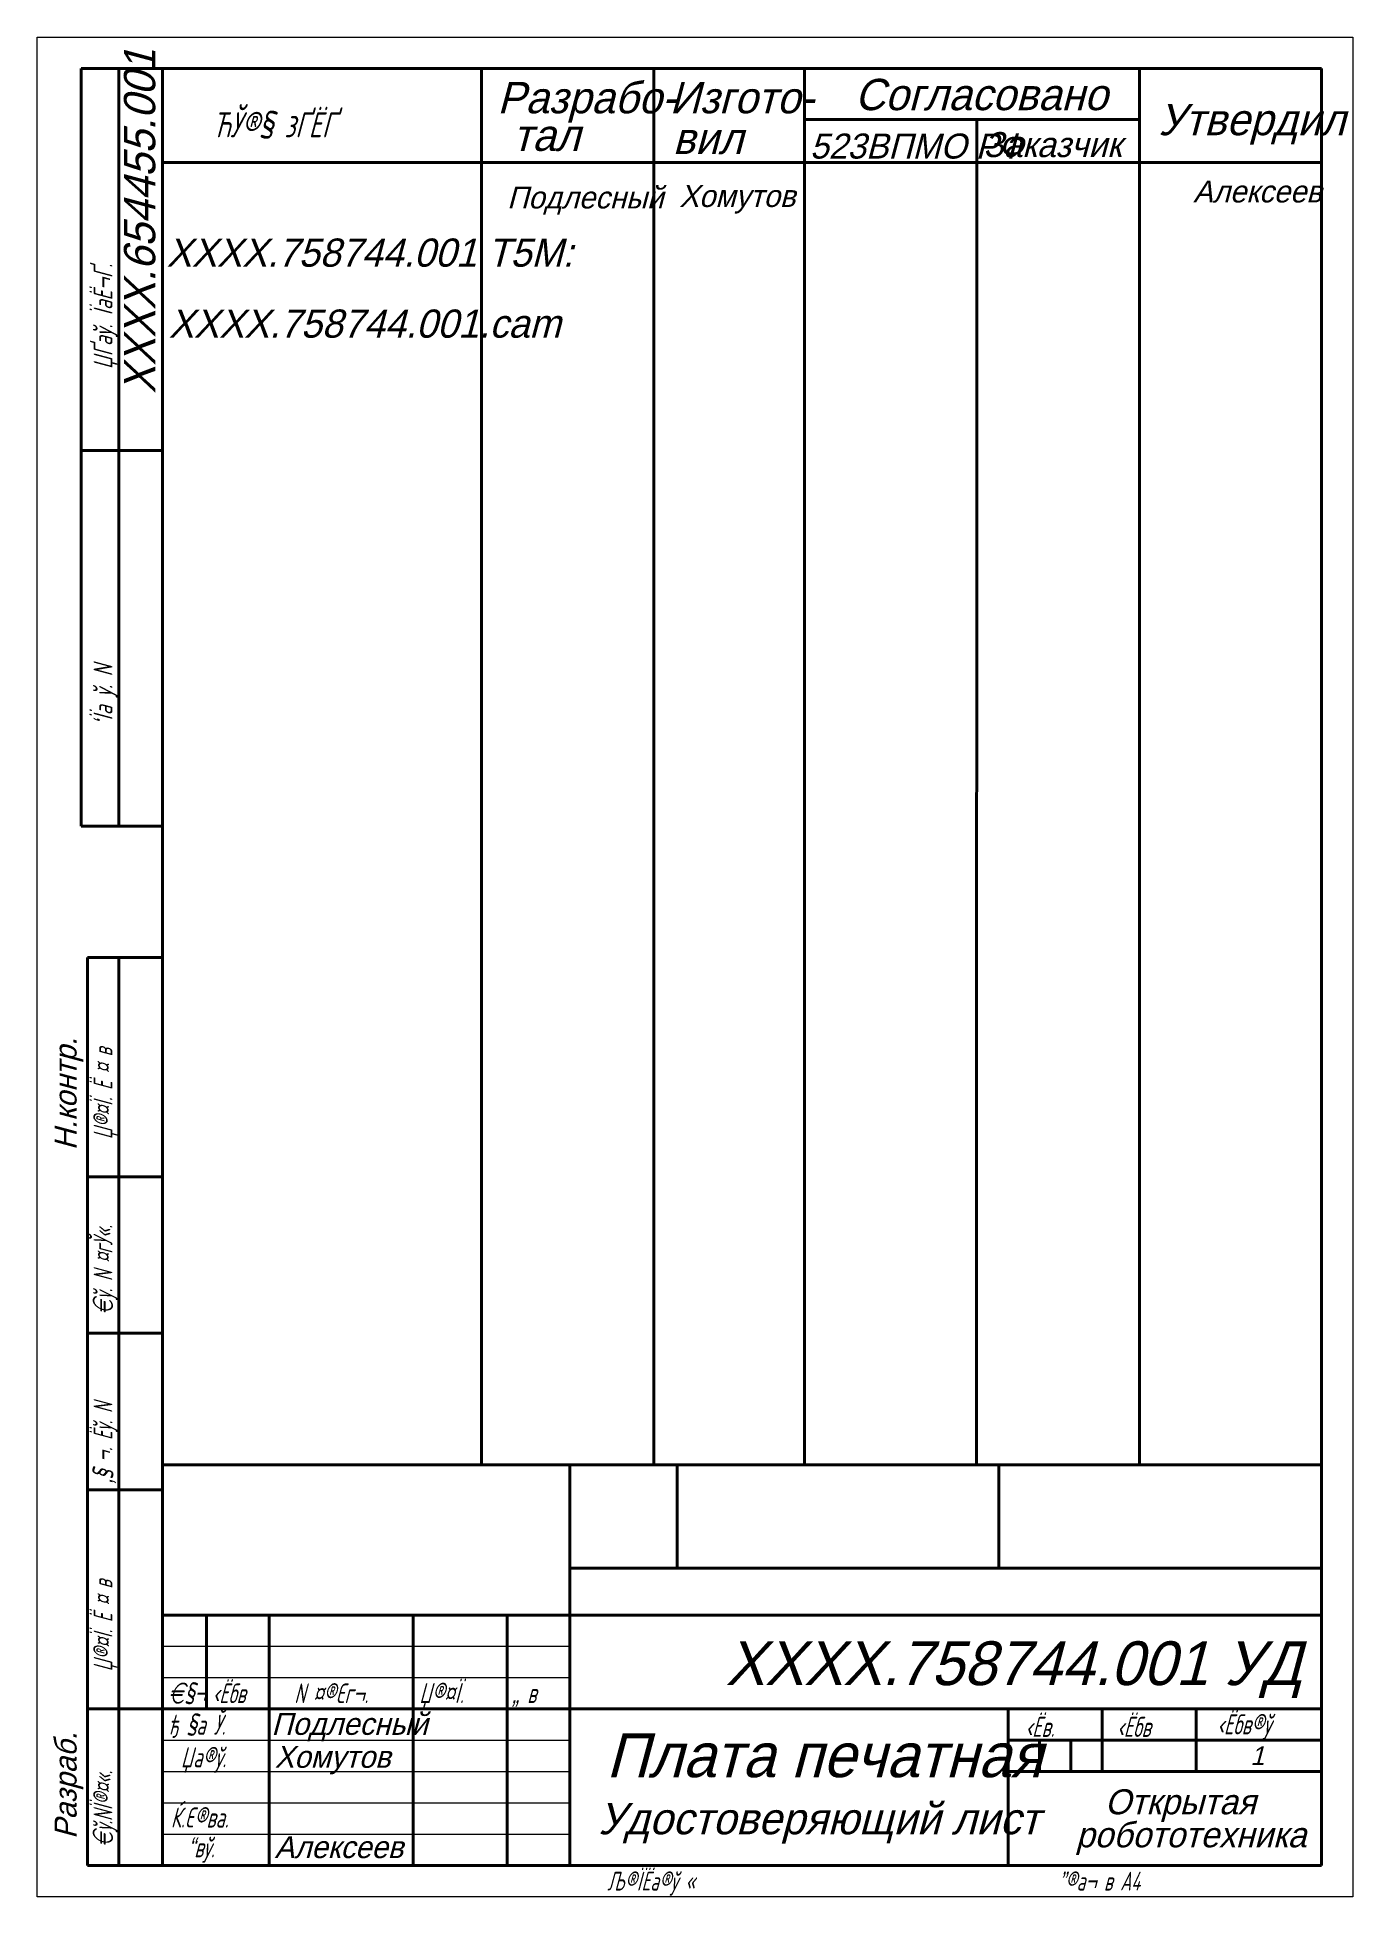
# Model space of a CAD drawing. Header units: millimetres. Extents: x 2429 to 2639, y 1257 to 1554.
import ezdxf

# ---------------------------------------------------------------- set-up
doc = ezdxf.new("R2010")
doc.units = ezdxf.units.MM
doc.layers.get('0').update_dxf_attribs({"lineweight": 40})
doc.layers.add('Текст', color=50, linetype='Continuous', lineweight=25)
doc.layers.add('Тонкий', color=80, linetype='Continuous', lineweight=20)
doc.styles.add('ECKD', font='ec5cdwin.shx', dxfattribs={"oblique": 15})
doc.styles.add('ESKD', font='eskd', dxfattribs={"width": 0.9, "oblique": 15, "height": 4})
doc.styles.add('Текст', font='ec5cdwin.shx', dxfattribs={"oblique": 15})

msp = doc.modelspace()

# ---------------------------------------------------------------- linework, layer by layer
for p, q in [((2435.75, 1548.73), (2435.75, 1487.73)), ((2448.75, 1548.73), (2435.75, 1548.73)), ((2441.75, 1427.73), (2441.75, 1548.73)), ((2448.75, 1261.73), (2448.75, 1548.73)), ((2448.75, 1548.73), (2633.75, 1548.73)), ((2499.69, 1548.73), (2499.69, 1325.73)), ((2527.19, 1548.73), (2527.19, 1325.73)), ((2551.25, 1548.73), (2551.25, 1325.73)), ((2604.69, 1548.73), (2604.69, 1325.73)), ((2633.75, 1548.73), (2633.75, 1261.73)), ((2551.25, 1540.57), (2604.69, 1540.57)), ((2578.75, 1540.57), (2578.69, 1325.73)), ((2448.75, 1533.73), (2633.75, 1533.73)), ((2435.75, 1487.73), (2448.75, 1487.73)), ((2448.75, 1487.73), (2435.75, 1487.73)), ((2435.75, 1487.73), (2435.75, 1427.73)), ((2435.75, 1427.73), (2448.75, 1427.73)), ((2448.75, 1427.73), (2441.75, 1427.73)), ((2436.75, 1371.73), (2436.75, 1406.73)), ((2436.75, 1406.73), (2448.75, 1406.73)), ((2441.75, 1406.73), (2441.75, 1261.73)), ((2436.75, 1371.73), (2448.75, 1371.73)), ((2448.75, 1371.73), (2436.75, 1371.73)), ((2436.75, 1346.73), (2436.75, 1371.73)), ((2436.75, 1346.73), (2448.75, 1346.73)), ((2448.75, 1346.73), (2436.75, 1346.73)), ((2436.75, 1321.73), (2436.75, 1346.73)), ((2448.75, 1325.73), (2633.75, 1325.73)), ((2513.75, 1261.73), (2513.75, 1325.73)), ((2530.88, 1325.73), (2530.88, 1309.2)), ((2582.27, 1325.73), (2582.27, 1309.2)), ((2436.75, 1321.73), (2448.75, 1321.73)), ((2448.75, 1321.73), (2436.75, 1321.73)), ((2436.75, 1286.73), (2436.75, 1321.73)), ((2513.75, 1309.2), (2633.75, 1309.2)), ((2448.75, 1301.73), (2633.75, 1301.73)), ((2455.75, 1286.73), (2455.75, 1301.73)), ((2465.75, 1301.73), (2465.75, 1261.73)), ((2488.75, 1261.73), (2488.75, 1301.73)), ((2503.75, 1261.73), (2503.75, 1301.73)), ((2436.75, 1261.73), (2436.75, 1286.73)), ((2436.75, 1286.73), (2448.75, 1286.73)), ((2448.75, 1286.73), (2436.75, 1286.73)), ((2448.75, 1286.73), (2633.75, 1286.73)), ((2583.75, 1261.73), (2583.75, 1286.73)), ((2598.75, 1286.73), (2598.75, 1276.73)), ((2613.75, 1286.73), (2613.75, 1276.73)), ((2583.75, 1281.73), (2633.75, 1281.73)), ((2588.75, 1281.73), (2588.75, 1276.73)), ((2593.75, 1281.73), (2593.75, 1276.73)), ((2583.75, 1276.73), (2633.75, 1276.73)), ((2448.75, 1261.73), (2436.75, 1261.73)), ((2633.75, 1261.73), (2448.75, 1261.73))]:
    msp.add_line(p, q)
at = {"layer": 'Тонкий'}
for p, q in [((2428.75, 1256.73), (2428.75, 1553.73)), ((2428.75, 1553.73), (2638.75, 1553.73)), ((2638.75, 1553.73), (2638.75, 1256.73)), ((2448.75, 1296.73), (2513.75, 1296.73)), ((2448.75, 1291.73), (2513.75, 1291.73)), ((2448.75, 1281.73), (2513.75, 1281.73)), ((2448.75, 1276.73), (2513.75, 1276.73)), ((2448.75, 1271.73), (2513.75, 1271.73)), ((2448.75, 1266.73), (2513.75, 1266.73)), ((2638.75, 1256.73), (2428.75, 1256.73))]:
    msp.add_line(p, q, dxfattribs=at)

# ---------------------------------------------------------------- texts
at = {"layer": 'Текст', "style": 'ECKD', "oblique": 15}
for s, height, p in [('ХХХХ.654455.001', 5, (2447.59, 1496.8)), ('Н.контр.', 3.5, (2435.03, 1375.97)), ('Разраб.', 3.5, (2435.03, 1265.97))]:
    msp.add_text(s, height=height, rotation=90, dxfattribs=at).set_placement(p)
for s, height, p in [('Разрабо-', 5, (2502.19, 1541.57)), ('Изгото-', 5, (2529.69, 1541.57)), ('Согласовано', 5, (2559.25, 1542.07)), ('Утвердил', 5, (2607.69, 1538.07)), ('тал', 5, (2504.69, 1535.57)), ('вил', 5, (2530.19, 1535.07)), ('Заказчик', 4, (2579.75, 1534.57)), ('523ВПМО РФ', 4, (2552.1, 1534.34)), ('Подлесный', 3.5, (2503.75, 1526.37)), ('Хомутов', 3.5, (2531.25, 1526.61)), ('Алексеев', 3.5, (2613.26, 1527.33)), ('ХХХХ.758744.001 Т5М:', 4.5, (2449.39, 1517.07)), ('ХХХХ.758744.001.cam', 4.5, (2449.73, 1505.73)), ('ХХХХ.758744.001 УД', 7, (2538.62, 1290.53)), ('Подлесный', 3.5, (2466.13, 1282.59)), ('Хомутов', 3.5, (2466.64, 1277.33)), ('Плата печатная', 7, (2519.58, 1275.83)), ('1', 3, (2622.4, 1277.76)), ('Удостоверяющий лист', 5, (2518.28, 1266.71)), ('Открытая', 4, (2599.16, 1269.9)), ('Алексеев', 3.5, (2466.64, 1262.91))]:
    msp.add_text(s, height=height, dxfattribs=at).set_placement(p)
at = {"layer": 'Текст', "style": 'ESKD', "oblique": 15}
for s, height, width, p in [('ЋЎ®§\xad\xa0зҐ\xadЁҐ', 4, 0.9, (2456.69, 1537.73)), ('€§¬', 3.132, 0.8, (2449.71, 1287.66)), ('‹Ёбв', 3.132, 0.8, (2456.75, 1287.66)), ('N ¤®Єг¬.', 3.132, 0.8, (2469.78, 1287.66)), ('Џ®¤Ї.', 3.2, 0.8, (2489.74, 1287.67)), ('„\xa0в\xa0', 3.2, 0.8, (2504.57, 1287.67)), ('ђ\xa0§а\xa0Ў.', 3.2, 0.8, (2449.66, 1282.62)), ('‹Ёв.', 3.2, 0.8, (2586.49, 1282.27)), ('‹Ёбв', 3.2, 0.8, (2601.11, 1282.27)), ('‹Ёбв®ў', 3.2, 0.8, (2617.1, 1282.67)), ('Џа®ў.', 3.2, 0.8, (2451.68, 1277.41)), ('Ќ.Є®\xadва.', 3.2, 0.8, (2450.07, 1267.79)), ('“вў.', 3.2, 0.8, (2452.73, 1263.03)), ('Љ®ЇЁа®ў\xa0«', 3, 0.8, (2519.75, 1257.73)), ('”®а¬\xa0в A4', 3, 0.8, (2591.75, 1257.73))]:
    msp.add_text(s, height=height, dxfattribs=dict(at, width=width)).set_placement(p)
for s, width, p in [('ЏҐаў. ЇаЁ¬Ґ\xad.', 0.9, (2440.75, 1500.73)), ('‘Їа\xa0ў. N', 0.9, (2440.75, 1443.73)), ('Џ®¤Ї. Ё ¤\xa0в\xa0', 0.8, (2440.75, 1377.73)), ('€\xadў. N ¤гЎ«.', 0.8, (2440.75, 1349.73)), ('‚§\xa0¬. Ё\xadў. N', 0.8, (2440.75, 1322.73)), ('Џ®¤Ї. Ё ¤\xa0в\xa0', 0.8, (2440.75, 1292.73)), ('€\xadў.NЇ®¤«.', 0.8, (2440.75, 1264.73))]:
    msp.add_text(s, height=3, rotation=90, dxfattribs=dict(at, width=width)).set_placement(p)
at = {"layer": 'Текст', "insert": (2594.53, 1268.63), "char_height": 4, "width": 33.0137, "attachment_point": 1, "style": 'Текст'}
msp.add_mtext('робототехника', dxfattribs=at)

doc.saveas('drawing.dxf')
